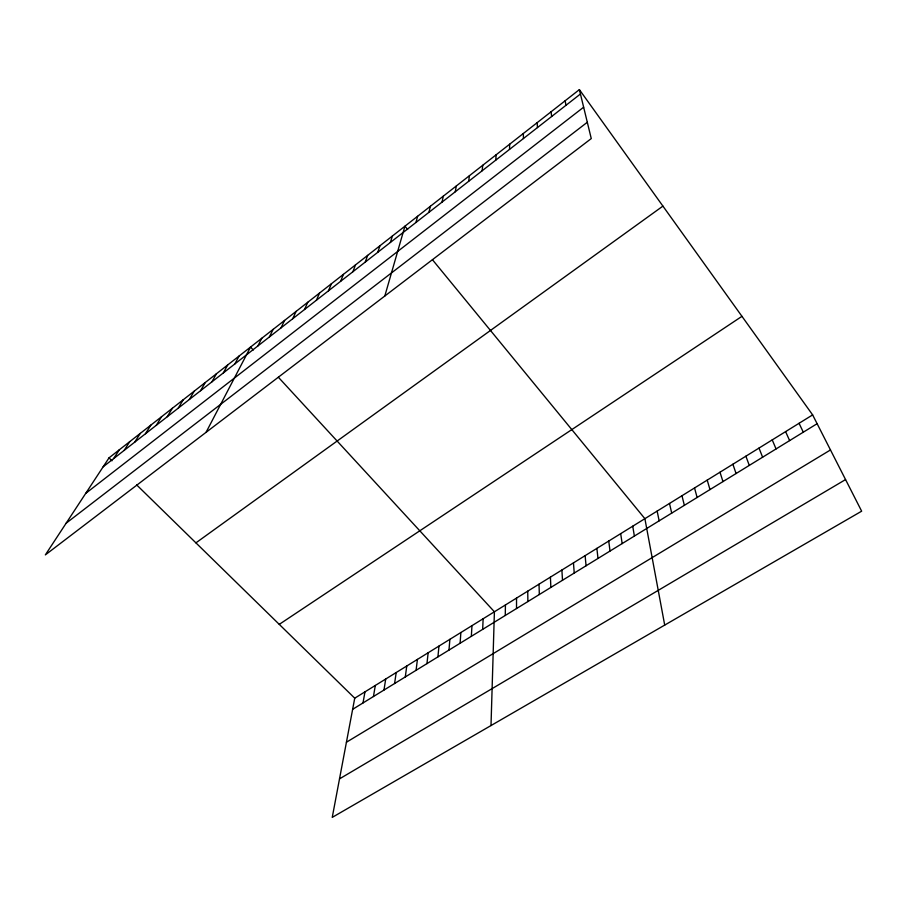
<?xml version="1.0" encoding="UTF-8"?>
<svg xmlns="http://www.w3.org/2000/svg" width="907" height="907" viewBox="0 0 907 907"><rect width="100%" height="100%" fill="white"/><g stroke="black" fill="none" stroke-linecap="round" stroke-linejoin="round"><path stroke-width="1.36" d="M516.525 608.54L516.537 598.087M505.267 615.468L505.426 604.958M509.53 149.394L509.666 144.202M491.004 725.555L494.406 611.783L278.37 377.255M482.671 629.356L483.136 618.755M471.345 636.317L471.957 625.66M495.766 160.142L496.129 154.802M460.11 643.222L460.869 632.519M448.976 650.081L449.883 639.333M437.922 656.872L438.965 646.079M482.139 170.777L482.728 165.289M426.959 663.618L428.149 652.768M416.086 670.296L417.413 659.412M405.304 676.928L406.755 665.999M468.647 181.321L469.441 175.686M394.602 683.515L396.189 672.541M383.978 690.046L385.702 679.026M373.457 696.519L375.305 685.465M455.291 191.762L456.3 185.98M363.004 702.948L364.977 691.848M812.638 414.896L354.739 698.186L332.245 817.377L861.65 511.185L812.638 414.896L579.38 89.623L109.021 457.865L45.35 554.891L591.262 138.578L579.38 89.623M442.049 202.091L443.274 196.173M428.943 212.329L430.372 206.274M415.973 222.464L417.594 216.285M384.817 296.011L404.93 226.194L407.617 229.471M390.373 242.452L392.391 236.013M377.765 252.305L379.965 245.74M365.272 262.066L367.652 255.377M352.891 271.737L355.465 264.923M340.624 281.317L343.379 274.39M328.481 290.807L331.406 283.755M316.441 300.206L319.536 293.052M304.514 309.525L307.779 302.258M292.7 318.754L296.124 311.373M280.989 327.892L284.583 320.42M269.379 336.962L273.132 329.377M257.883 345.941L261.794 338.254M206.059 432.333L250.547 347.052L253.268 350M234.856 363.934L239.074 356.043M223.326 372.936L227.691 364.954M211.898 381.858L216.422 373.775M200.583 390.702L205.243 382.527M189.37 399.454L194.177 391.189M178.248 408.139L183.203 399.783M167.239 416.744L172.319 408.297M156.321 425.27L161.537 416.744M145.494 433.727L150.845 425.111M134.769 442.106L140.256 433.41M124.134 450.405L129.758 441.63M113.602 458.636L119.339 449.781M103.16 466.799L580.435 94.011M85.712 493.385L583.643 107.196M66.132 523.214L587.305 122.264M195.923 542.862L662.915 206.116M279.265 624.367L741.96 316.328M352.642 709.319L817.116 423.694M346.417 742.243L830.483 449.951M339.513 778.875L845.562 479.576M109.021 457.865L112.014 460.79M136.719 484.962L354.739 698.186M432.458 259.742L644.888 518.679L664.706 625.093M799.056 423.308L803.307 432.185M785.598 431.63L789.623 440.598M772.242 439.895L776.052 448.942M759.012 448.081L762.606 457.207M745.894 456.198L749.284 465.404M732.89 464.237L736.076 473.533M719.999 472.218L722.97 481.583M707.211 480.12L709.988 489.576M694.535 487.966L697.12 497.49M681.973 495.744L684.354 505.335M669.502 503.453L671.702 513.113M657.144 511.095L659.151 520.833M565.152 100.756L565.968 105.303M632.735 526.196L634.378 536.06M620.683 533.656L622.157 543.588M608.733 541.048L610.026 551.048M551.082 111.776L551.649 116.493M596.874 548.384L597.996 558.44M585.117 555.662L586.069 565.775M573.462 562.873L574.233 573.043M537.137 122.694L537.466 127.57M561.887 570.027L562.51 580.265M550.413 577.124L550.866 587.419M539.03 584.176L539.325 594.516M523.339 133.499L523.43 138.533M527.738 591.16L527.885 601.556"/></g></svg>
